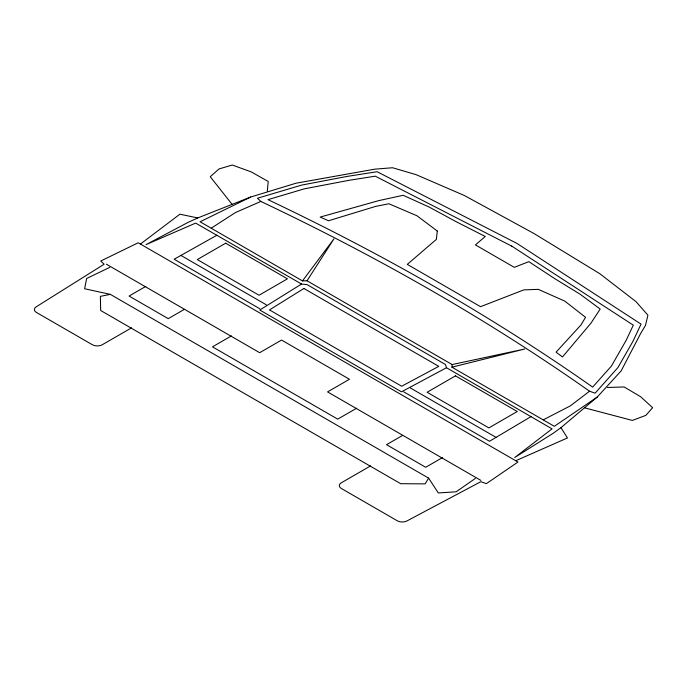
<?xml version="1.0" encoding="UTF-8"?>
<svg xmlns="http://www.w3.org/2000/svg" width="687" height="687" viewBox="0 0 687 687"><rect width="100%" height="100%" fill="white"/><g stroke="black" fill="none" stroke-linecap="round" stroke-linejoin="round"><path stroke-width="1.03" d="M597.235 397.052L554.332 426.309L451.926 367.184L452.132 364.557L307.029 280.777L302.478 280.897L200.072 221.781L250.746 197.006L296.08 183.197L374.793 169.157L392.569 167.748L416.082 174.653L464.369 195.512L533.988 233.52L599.82 273.718L635.956 301.593L647.91 315.17L645.471 325.432L640.859 333.109L621.151 370.877L597.235 397.052L560.978 427.64L553.069 433.368L514.726 457.516L552.056 428.86L446.507 367.734L445.459 364.514L307.106 284.633L301.533 284.032L195.649 223.095L146.022 244.641L187.843 222.502L197.77 217.942L250.746 197.006M267.312 191.115L268.222 181.471L251.33 171.948L232.266 165.017L218.998 168.959L210.256 176.731L231.974 204.211M428.611 478.109L425.15 483.871L400.676 483.7L100.663 310.49L100.371 296.363L110.341 294.362L428.611 478.109L438.315 492.957L456.142 491.798L475.344 478.435M307.029 280.777L333.968 238.827L302.478 280.897M589.566 391.221C485.881 318.227 375.377 255.701 260.854 201.437L257.445 198.251L301.679 185.086L347.124 176.422L377.077 171.716L516.899 243.387L641.048 324.118L632.899 341.405L617.879 367.639L595.088 393.187L589.566 391.221L570.339 405.862L543.34 419.809M140.449 244.04L179.882 214.207L197.77 217.942M211.33 228.127L235.486 212.532L260.854 201.437M301.533 284.032L259.789 310.026L401.483 391.83L446.507 367.734M531.171 416.511L489.479 441.277L403.716 391.848M145.79 286.402L129.087 296.045L168.238 318.656L184.331 309.365M131.492 327.871L102.26 344.745A6.99 4.036 0 0 1 92.376 344.745L36.394 312.422A6.99 4.036 0 0 1 36.196 306.84L104.149 264.212L100.74 261.017L138.199 242.769L517.972 462.033L486.362 483.657L480.84 481.69L406.996 520.918A6.99 4.036 0 0 1 397.326 520.806L341.345 488.483A6.99 4.036 0 0 1 341.345 482.781L370.576 465.906M231.399 335.917L212.481 346.841L337.712 419.139L356.63 408.224M402.625 435.395L386.532 444.687L425.691 467.289L442.394 457.645M217.049 235.152L174.146 259.222L259.763 308.738M109.774 267.38L86.639 278.467L84.63 288.763L110.341 294.362M515.774 460.728L567.445 437.963L560.978 427.64M451.926 367.184L524.791 349.005L452.132 364.557M607.445 387.485L624.148 386.961L640.636 396.717L652.65 407.717L645.814 415.386L632.349 420.427L584.766 407.889M512.262 246.41L375.257 176.181L349.142 180.286L304.393 188.822L267.973 199.651C381.07 253.305 490.2 315.075 592.649 387.107L611.413 366.077L626.201 340.245L633.311 325.166L511.669 246.066M410.465 388.035L496.229 437.464M106.373 264.194L259.677 352.706L281.558 340.065L349.451 379.258L327.562 391.899L480.866 480.402M180.741 255.324L266.358 304.839M437.293 231.038L436.357 239.402L407.271 264.383L480.539 306.677L523.812 289.888L538.29 289.347L564.748 301.095L585.547 317.308L580.936 324.985L556.084 352.148L562.464 356.974L590.992 323.122L600.189 309.056L580.017 294.156L554.581 278.536L528.853 261.653L514.262 267.337L475.421 244.907L485.262 236.491L456.031 221.635L428.963 206.95L403.166 195.297L378.795 200.613L320.159 217.083L328.523 220.767L375.574 206.418L388.876 203.756L416.949 215.761L437.293 231.038M303.903 288.488L269.493 309.914L401.672 386.231L438.778 366.36L303.903 288.488M225.688 243.189L197.298 259.574L259.051 295.23L287.441 278.836L225.688 243.189M455.498 375.866L427.108 392.26L488.861 427.907L517.251 411.522L455.498 375.866"/></g></svg>
